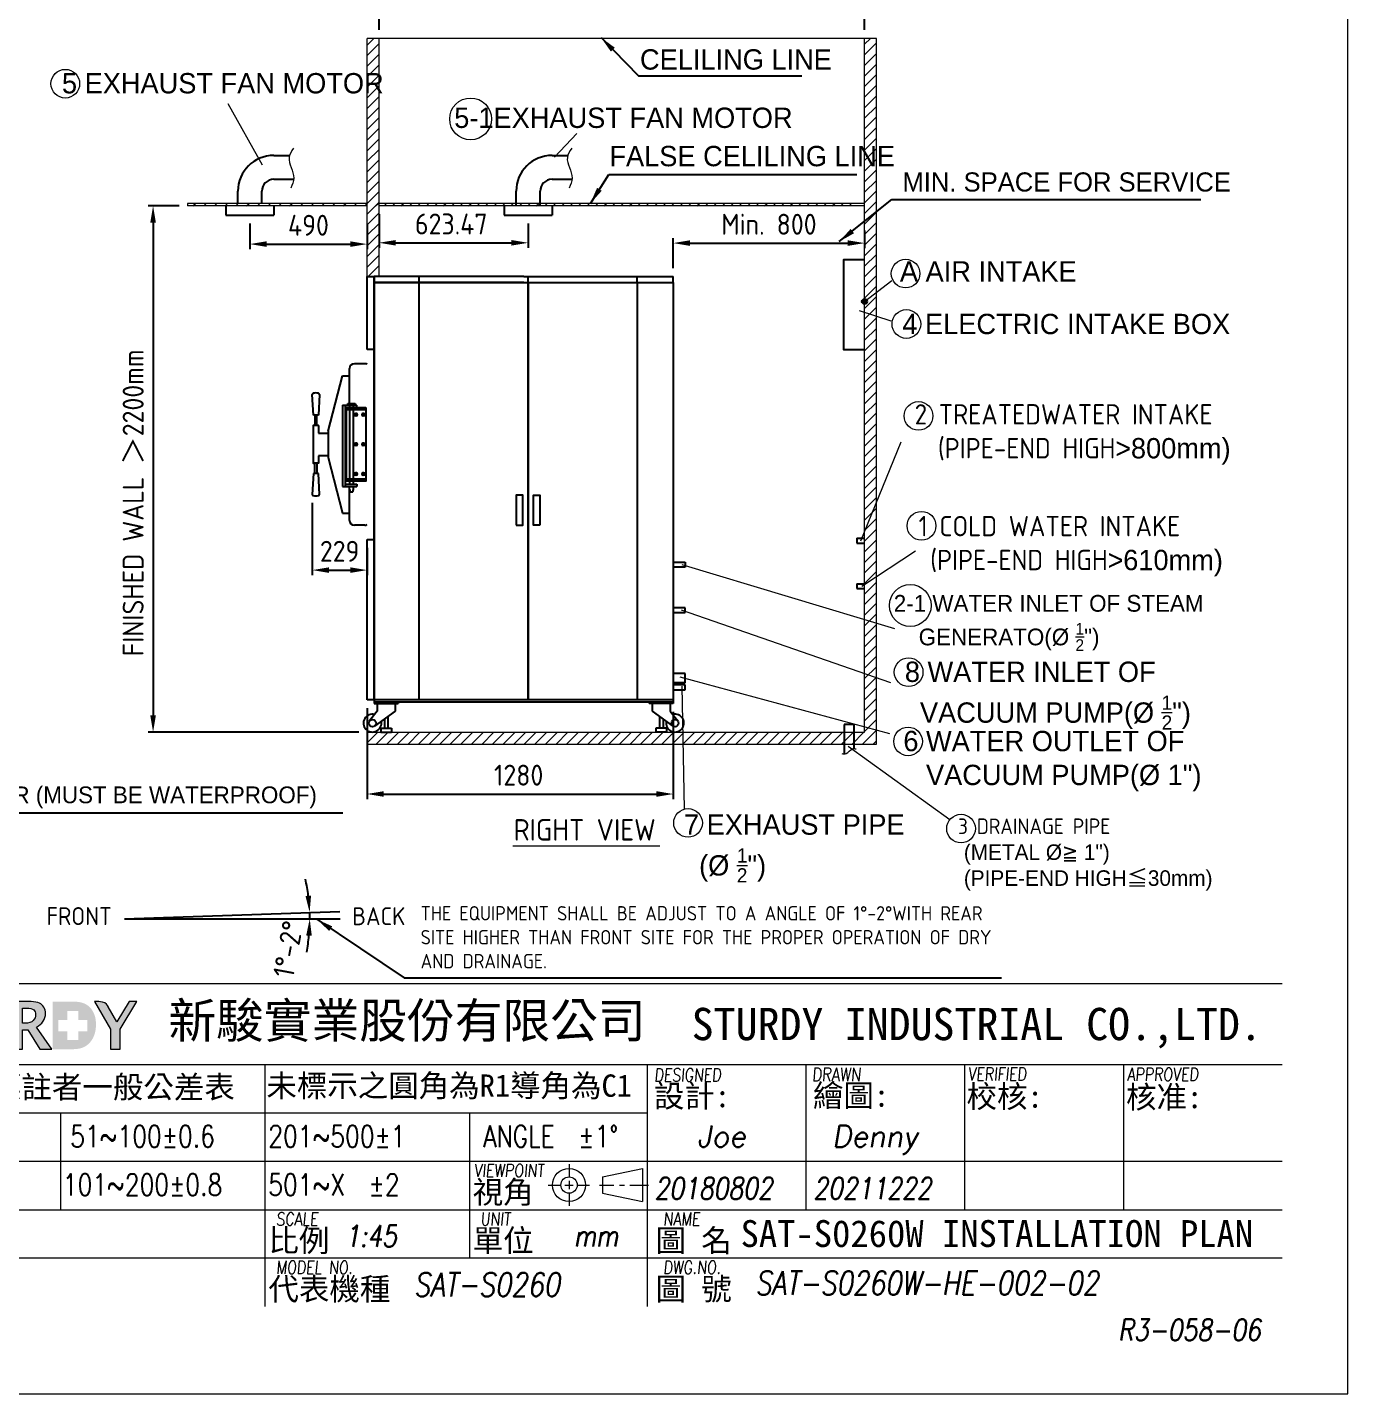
# Model space of a CAD drawing. Header units: millimetres. Extents: x -215875 to 27803, y -2277 to 9251.
# Drawn here: x 22283 to 27803, y -19 to 5693 of the extents above; entities that cross this region are included whole.
import ezdxf

# ---------------------------------------------------------------- set-up
doc = ezdxf.new("R2010")
doc.units = ezdxf.units.MM
doc.header["$MEASUREMENT"] = 0
doc.linetypes.add('HIDDEN', pattern=[9.525, 6.35, -3.175])
doc.layers.get('0').update_dxf_attribs({"lineweight": 25})
for name, color, linetype, lineweight in [('D', 3, 'Continuous', 13), ('F', 7, 'Continuous', 15), ('H', 2, 'HIDDEN', 15), ('S', 4, 'Continuous', 15), ('T', 4, 'Continuous', 15)]:
    doc.layers.add(name, color=color, linetype=linetype, lineweight=lineweight)
doc.styles.get("Standard").update_dxf_attribs({"font": 'KAIU.TTF'})
doc.styles.add('STU25', font='isocp2.shx')
doc.styles.add('Text', font='romans.shx', dxfattribs={"width": 0.8, "oblique": 10})
doc.dimstyles.new('STU25', dxfattribs={"dimscale": 35, "dimtxt": 2.5, "dimasz": 2, "dimexe": 0.6, "dimexo": 1, "dimgap": 1, "dimtad": 1, "dimdsep": 46, "dimtxsty": 'STU25', "dimcen": 2, "dimazin": 2, "dimtfac": 1, "dimtmove": 0, "dimatfit": 3, "dimfxl": 0, "dimtolj": 1, "dimtzin": 0, "dimarcsym": 0})
doc.dimstyles.new('STU25$7', dxfattribs={"dimscale": 35, "dimtxt": 2.5, "dimasz": 2, "dimexe": 1.25, "dimexo": 0.625, "dimgap": 1, "dimtad": 0, "dimdec": 4, "dimdsep": 46, "dimtxsty": 'STU25', "dimcen": 2.5, "dimazin": 2, "dimtfac": 1, "dimtdec": 4, "dimtmove": 0, "dimatfit": 3, "dimfxl": 0, "dimtolj": 1, "dimtzin": 0, "dimarcsym": 0})
pattern_1 = [(45, (216401.17, 3111.028), (-22.097087, 22.097087), [])]

# ---------------------------------------------------------------- blocks, each defined once
blk = doc.blocks.new('*D1')
at = {"layer": 'D', "color": 0, "lineweight": -2}
for p, q in [((23753.4, 4911.7), (23753.4, 4771.1)), ((24376.9, 4872.6), (24376.9, 4771.1)), ((23823.4, 4792.1), (24306.9, 4792.1))]:
    blk.add_line(p, q, dxfattribs=at)
at = {"layer": 'D', "color": 0}
for points in [[(23823.4, 4803.7), (23823.4, 4780.4), (23753.4, 4792.1)], [(24306.9, 4780.4), (24306.9, 4803.7), (24376.9, 4792.1)]]:
    blk.add_solid(points, dxfattribs=at)
at = {"layer": 'Defpoints', "color": 0}
for p in [(23753.4, 4946.7), (24376.9, 4907.6), (24376.9, 4792.1)]:
    blk.add_point(p, dxfattribs=at)
at = {"layer": 'D', "color": 0, "insert": (24055.4, 4870.8), "char_height": 87.5, "attachment_point": 5, "style": 'STU25'}
blk.add_mtext('\\A1;623.47', dxfattribs=at)
blk = doc.blocks.new('*D4')
at = {"layer": 'D', "color": 0, "lineweight": -2}
for p, q in [((24983.4, 4686.7), (24983.4, 4811.8)), ((25783.4, 4843.1), (25783.4, 4769.8)), ((25053.4, 4790.8), (25713.4, 4790.8))]:
    blk.add_line(p, q, dxfattribs=at)
at = {"layer": 'D', "color": 0}
for points in [[(25053.4, 4802.5), (25053.4, 4779.2), (24983.4, 4790.8)], [(25713.4, 4779.2), (25713.4, 4802.5), (25783.4, 4790.8)]]:
    blk.add_solid(points, dxfattribs=at)
at = {"layer": 'Defpoints', "color": 0}
for p in [(25783.4, 4878.1), (25783.4, 4790.8), (24983.4, 4651.7)]:
    blk.add_point(p, dxfattribs=at)
at = {"layer": 'D', "color": 0, "insert": (25383.4, 4869.6), "char_height": 87.5, "attachment_point": 5, "style": 'STU25'}
blk.add_mtext('\\A1;{\\Fisocp2.shx;Min. 800}', dxfattribs=at)
blk = doc.blocks.new('*D7')
at = {"layer": 'D', "color": 0, "lineweight": -2}
for p, q in [((23703.4, 2846.7), (23703.4, 2466.8)), ((24983.4, 2831.2), (24983.4, 2466.8)), ((23773.4, 2487.8), (24913.4, 2487.8))]:
    blk.add_line(p, q, dxfattribs=at)
at = {"layer": 'D', "color": 0}
for points in [[(23773.4, 2499.5), (23773.4, 2476.2), (23703.4, 2487.8)], [(24913.4, 2476.2), (24913.4, 2499.5), (24983.4, 2487.8)]]:
    blk.add_solid(points, dxfattribs=at)
at = {"layer": 'Defpoints', "color": 0}
for p in [(23703.4, 2881.7), (24983.4, 2866.2), (24983.4, 2487.8)]:
    blk.add_point(p, dxfattribs=at)
at = {"layer": 'D', "color": 0, "insert": (24337.2, 2566.6), "char_height": 87.5, "attachment_point": 5, "style": 'STU25'}
blk.add_mtext('\\A1;1280', dxfattribs=at)
blk = doc.blocks.new('*D10')
at = {"layer": 'D', "color": 0, "lineweight": -2}
for p, q in [((23213.4, 4872.6), (23213.4, 4765.6)), ((23703.4, 4872.6), (23703.4, 4765.6)), ((23283.4, 4786.6), (23633.4, 4786.6))]:
    blk.add_line(p, q, dxfattribs=at)
at = {"layer": 'D', "color": 0}
for points in [[(23283.4, 4798.3), (23283.4, 4775), (23213.4, 4786.6)], [(23633.4, 4775), (23633.4, 4798.3), (23703.4, 4786.6)]]:
    blk.add_solid(points, dxfattribs=at)
at = {"layer": 'Defpoints', "color": 0}
for p in [(23213.4, 4907.6), (23703.4, 4907.6), (23703.4, 4786.6)]:
    blk.add_point(p, dxfattribs=at)
at = {"layer": 'D', "color": 0, "insert": (23458.4, 4865.4), "char_height": 87.5, "attachment_point": 5, "style": 'STU25'}
blk.add_mtext('\\A1;490', dxfattribs=at)
blk = doc.blocks.new('*D23')
at = {"layer": 'D', "color": 0, "lineweight": -2}
for p, q in [((23474.4, 3705.2), (23474.4, 3402.8)), ((23703.4, 3516.7), (23703.4, 3402.8)), ((23544.4, 3423.8), (23633.4, 3423.8))]:
    blk.add_line(p, q, dxfattribs=at)
at = {"layer": 'D', "color": 0}
for points in [[(23544.4, 3435.5), (23544.4, 3412.1), (23474.4, 3423.8)], [(23633.4, 3412.1), (23633.4, 3435.5), (23703.4, 3423.8)]]:
    blk.add_solid(points, dxfattribs=at)
at = {"layer": 'Defpoints', "color": 0}
for p in [(23474.4, 3740.2), (23703.4, 3551.7), (23703.4, 3423.8)]:
    blk.add_point(p, dxfattribs=at)
at = {"layer": 'D', "color": 0, "insert": (23588.9, 3502.5), "char_height": 87.5, "attachment_point": 5, "style": 'STU25'}
blk.add_mtext('\\A1;229', dxfattribs=at)
blk = doc.blocks.new('*D25')
at = {"layer": 'D', "color": 0, "lineweight": -2}
for start, end in [(7.1806, 12.3613), (0, 2), (349.6387, 354.8194)]:
    blk.add_arc((22689.4, 1965.8), 774.4, start, end, dxfattribs=at)
at = {"layer": 'D', "color": 0}
for points in [[(23446.1, 2061.7), (23469.4, 2063.6), (23463.3, 1992.9)], [(23472.3, 1895.4), (23449, 1896.4), (23463.8, 1965.8)]]:
    blk.add_solid(points, dxfattribs=at)
at = {"layer": 'Defpoints', "color": 0}
for p in [(22689.4, 1965.8), (22689.4, 1965.8), (23463.6, 1983.9), (23589.8, 1997.3), (23590.4, 1965.8)]:
    blk.add_point(p, dxfattribs=at)
at = {"layer": 'D', "color": 0, "insert": (23373.5, 1839.4), "char_height": 87.5, "attachment_point": 5, "rotation": 79.526, "style": 'STU25'}
blk.add_mtext('1%%D-2%%D', dxfattribs=at)
blk = doc.blocks.new('*D26')
at = {"layer": 'D', "color": 0, "lineweight": -2}
for p, q in [((23753.4, 5681.7), (23753.4, 5924.4)), ((23823.4, 5903.4), (25713.4, 5903.4)), ((25783.4, 5681.7), (25783.4, 5924.4))]:
    blk.add_line(p, q, dxfattribs=at)
at = {"layer": 'D', "color": 0}
for points in [[(23823.4, 5915), (23823.4, 5891.7), (23753.4, 5903.4)], [(25713.4, 5891.7), (25713.4, 5915), (25783.4, 5903.4)]]:
    blk.add_solid(points, dxfattribs=at)
at = {"layer": 'Defpoints', "color": 0}
for p in [(25783.4, 5903.4), (23753.4, 5646.7), (25783.4, 5646.7)]:
    blk.add_point(p, dxfattribs=at)
at = {"layer": 'D', "color": 0, "insert": (24177.8, 6034.6), "char_height": 87.5, "attachment_point": 1, "style": 'STU25'}
blk.add_mtext('\\A1;{\\Fisocp2.shx;2030(STERILIZE SPACE)}', dxfattribs=at)
blk = doc.blocks.new('*D27')
at = {"layer": 'D', "color": 0, "lineweight": -2}
for p, q in [((22918.4, 4946.7), (22787.8, 4946.7)), ((22808.8, 4876.7), (22808.8, 2816.7)), ((23668.4, 2746.7), (22787.8, 2746.7))]:
    blk.add_line(p, q, dxfattribs=at)
at = {"layer": 'D', "color": 0}
for points in [[(22820.5, 4876.7), (22797.1, 4876.7), (22808.8, 4946.7)], [(22797.1, 2816.7), (22820.5, 2816.7), (22808.8, 2746.7)]]:
    blk.add_solid(points, dxfattribs=at)
at = {"layer": 'Defpoints', "color": 0}
for p in [(22953.4, 4946.7), (22808.8, 2746.7), (23703.4, 2746.7)]:
    blk.add_point(p, dxfattribs=at)
at = {"layer": 'D', "color": 0, "insert": (22681.8, 3063.5), "char_height": 87.5, "attachment_point": 1, "rotation": 90, "style": 'STU25'}
blk.add_mtext('\\A1;{\\Fisocp2.shx;FINISHED WALL \\f新細明體|b0|i0|c136|p16;＞\\Fisocp2.shx;2200mm}', dxfattribs=at)
blk = doc.blocks.new('新駿LOGO')
at = {"layer": 'F'}
h = blk.add_hatch(color=256, dxfattribs=at)
edge = h.paths.add_edge_path()
edge.add_spline(control_points=[(-518.54, -443.62), (-518.54, -443.62), (-518.54, -439.2), (-518.54, -439.2), (-518.54, -439.2), (-516.88, -439.2), (-516.88, -439.2), (-516.55, -439.2), (-516.29, -439.25), (-516.11, -439.33), (-515.93, -439.41), (-515.79, -439.54), (-515.69, -439.72), (-515.59, -439.89), (-515.54, -440.08), (-515.54, -440.3), (-515.54, -440.56), (-515.61, -440.8), (-515.76, -441.03), (-515.91, -441.26), (-516.12, -441.44), (-516.39, -441.56), (-516.39, -441.56), (-514.95, -443.62), (-514.95, -443.62), (-514.95, -443.62), (-516.07, -443.62), (-516.07, -443.62), (-516.07, -443.62), (-517.17, -441.81), (-517.17, -441.81), (-517.17, -441.81), (-517.67, -441.81), (-517.67, -441.81), (-517.67, -441.81), (-517.67, -443.62), (-517.67, -443.62), (-517.67, -443.62), (-518.54, -443.62), (-518.54, -443.62)], knot_values=[0, 0, 0, 0, 1, 1, 1, 2, 2, 2, 3, 3, 3, 4, 4, 4, 5, 5, 5, 6, 6, 6, 7, 7, 7, 8, 8, 8, 9, 9, 9, 10, 10, 10, 11, 11, 11, 12, 12, 12, 13, 13, 13, 13], degree=3, periodic=0)
edge = h.paths.add_edge_path(flags=16)
edge.add_spline(control_points=[(-517.67, -441.21), (-517.67, -441.21), (-517.46, -441.21), (-517.46, -441.21), (-517.08, -441.21), (-516.82, -441.13), (-516.68, -440.96), (-516.53, -440.8), (-516.46, -440.61), (-516.46, -440.4), (-516.46, -440.22), (-516.52, -440.08), (-516.63, -439.97), (-516.75, -439.86), (-516.99, -439.81), (-517.35, -439.81), (-517.35, -439.81), (-517.67, -439.81), (-517.67, -439.81), (-517.67, -439.81), (-517.67, -441.21), (-517.67, -441.21)], knot_values=[0, 0, 0, 0, 1, 1, 1, 2, 2, 2, 3, 3, 3, 4, 4, 4, 5, 5, 5, 6, 6, 6, 7, 7, 7, 7], degree=3, periodic=0)
h = blk.add_hatch(color=256, dxfattribs=at)
edge = h.paths.add_edge_path()
edge.add_spline(control_points=[(-514.87, -439.2), (-514.87, -439.2), (-514.87, -443.62), (-514.87, -443.62)], knot_values=[0, 0, 0, 0, 1, 1, 1, 1], degree=3, periodic=0)
edge.add_spline(control_points=[(-514.87, -443.62), (-514.87, -443.62), (-513.05, -443.62), (-513.05, -443.62)], knot_values=[8, 8, 8, 8, 9, 9, 9, 9], degree=3, periodic=0)
edge.add_spline(control_points=[(-513.05, -443.62), (-512.51, -443.62), (-512.09, -443.52), (-511.79, -443.32)], knot_values=[7, 7, 7, 7, 8, 8, 8, 8], degree=3, periodic=0)
edge.add_spline(control_points=[(-511.79, -443.32), (-511.48, -443.12), (-511.25, -442.85), (-511.09, -442.5)], knot_values=[6, 6, 6, 6, 7, 7, 7, 7], degree=3, periodic=0)
edge.add_spline(control_points=[(-511.09, -442.5), (-510.93, -442.15), (-510.85, -441.76), (-510.85, -441.32)], knot_values=[5, 5, 5, 5, 6, 6, 6, 6], degree=3, periodic=0)
edge.add_spline(control_points=[(-510.85, -441.32), (-510.85, -440.87), (-510.93, -440.49), (-511.1, -440.17)], knot_values=[4, 4, 4, 4, 5, 5, 5, 5], degree=3, periodic=0)
edge.add_spline(control_points=[(-511.1, -440.17), (-511.27, -439.85), (-511.49, -439.61), (-511.78, -439.45)], knot_values=[3, 3, 3, 3, 4, 4, 4, 4], degree=3, periodic=0)
edge.add_spline(control_points=[(-511.78, -439.45), (-512.06, -439.29), (-512.46, -439.2), (-512.97, -439.2)], knot_values=[2, 2, 2, 2, 3, 3, 3, 3], degree=3, periodic=0)
edge.add_spline(control_points=[(-512.97, -439.2), (-512.97, -439.2), (-514.87, -439.2), (-514.87, -439.2)], knot_values=[1, 1, 1, 1, 2, 2, 2, 2], degree=3, periodic=0)
h.paths.add_polyline_path([(-514.34, -441.95), (-513.51, -441.95), (-513.51, -442.77), (-512.48, -442.77), (-512.48, -441.95), (-511.64, -441.95), (-511.64, -440.92), (-512.48, -440.92), (-512.48, -440.07), (-513.51, -440.07), (-513.51, -440.92), (-514.34, -440.92)], flags=16)
h = blk.add_hatch(color=256, dxfattribs=at)
edge = h.paths.add_edge_path()
edge.add_spline(control_points=[(-509.51, -443.62), (-509.51, -443.62), (-509.51, -441.77), (-509.51, -441.77), (-509.51, -441.77), (-511, -439.2), (-511, -439.2), (-511, -439.2), (-510.64, -439.2), (-510.64, -439.2), (-510.64, -439.2), (-510.3, -439.19), (-510.04, -439.32), (-509.79, -439.45), (-509.71, -439.68), (-509.71, -439.68), (-509.71, -439.68), (-508.9, -441.07), (-508.9, -441.07), (-508.9, -441.07), (-507.78, -439.2), (-507.78, -439.2), (-507.78, -439.2), (-507.05, -439.2), (-507.05, -439.2), (-507.05, -439.2), (-508.59, -441.77), (-508.59, -441.77), (-508.59, -441.77), (-508.59, -443.62), (-508.59, -443.62), (-508.59, -443.62), (-509.51, -443.62), (-509.51, -443.62)], knot_values=[0, 0, 0, 0, 1, 1, 1, 2, 2, 2, 3, 3, 3, 4, 4, 4, 5, 5, 5, 6, 6, 6, 7, 7, 7, 8, 8, 8, 9, 9, 9, 10, 10, 10, 11, 11, 11, 11], degree=3, periodic=0)
at = {"layer": 'F', "lineweight": 0}
for points, knots in [([(-518.54, -443.62), (-518.54, -443.62), (-518.54, -439.2), (-518.54, -439.2), (-518.54, -439.2), (-516.88, -439.2), (-516.88, -439.2), (-516.55, -439.2), (-516.29, -439.25), (-516.11, -439.33), (-515.93, -439.41), (-515.79, -439.54), (-515.69, -439.72), (-515.59, -439.89), (-515.54, -440.08), (-515.54, -440.3), (-515.54, -440.56), (-515.61, -440.8), (-515.76, -441.03), (-515.91, -441.26), (-516.12, -441.44), (-516.39, -441.56), (-516.39, -441.56), (-514.95, -443.62), (-514.95, -443.62), (-514.95, -443.62), (-516.07, -443.62), (-516.07, -443.62), (-516.07, -443.62), (-517.17, -441.81), (-517.17, -441.81), (-517.17, -441.81), (-517.67, -441.81), (-517.67, -441.81), (-517.67, -441.81), (-517.67, -443.62), (-517.67, -443.62), (-517.67, -443.62), (-518.54, -443.62), (-518.54, -443.62)], [0, 0, 0, 0, 1, 1, 1, 2, 2, 2, 3, 3, 3, 4, 4, 4, 5, 5, 5, 6, 6, 6, 7, 7, 7, 8, 8, 8, 9, 9, 9, 10, 10, 10, 11, 11, 11, 12, 12, 12, 13, 13, 13, 13]), ([(-517.67, -441.21), (-517.67, -441.21), (-517.46, -441.21), (-517.46, -441.21), (-517.08, -441.21), (-516.82, -441.13), (-516.68, -440.96), (-516.53, -440.8), (-516.46, -440.61), (-516.46, -440.4), (-516.46, -440.22), (-516.52, -440.08), (-516.63, -439.97), (-516.75, -439.86), (-516.99, -439.81), (-517.35, -439.81), (-517.35, -439.81), (-517.67, -439.81), (-517.67, -439.81), (-517.67, -439.81), (-517.67, -441.21), (-517.67, -441.21)], [0, 0, 0, 0, 1, 1, 1, 2, 2, 2, 3, 3, 3, 4, 4, 4, 5, 5, 5, 6, 6, 6, 7, 7, 7, 7]), ([(-509.51, -443.62), (-509.51, -443.62), (-509.51, -441.77), (-509.51, -441.77), (-509.51, -441.77), (-511, -439.2), (-511, -439.2), (-511, -439.2), (-510.64, -439.2), (-510.64, -439.2), (-510.64, -439.2), (-510.3, -439.19), (-510.04, -439.32), (-509.79, -439.45), (-509.71, -439.68), (-509.71, -439.68), (-509.71, -439.68), (-508.9, -441.07), (-508.9, -441.07), (-508.9, -441.07), (-507.78, -439.2), (-507.78, -439.2), (-507.78, -439.2), (-507.05, -439.2), (-507.05, -439.2), (-507.05, -439.2), (-508.59, -441.77), (-508.59, -441.77), (-508.59, -441.77), (-508.59, -443.62), (-508.59, -443.62), (-508.59, -443.62), (-509.51, -443.62), (-509.51, -443.62)], [0, 0, 0, 0, 1, 1, 1, 2, 2, 2, 3, 3, 3, 4, 4, 4, 5, 5, 5, 6, 6, 6, 7, 7, 7, 8, 8, 8, 9, 9, 9, 10, 10, 10, 11, 11, 11, 11])]:
    blk.add_open_spline(points, degree=3, knots=knots, dxfattribs=at)
at = {"attachment_point": 1, "style": 'STU25'}
for s, insert, char_height in [('{\\f標楷體|b0|i0|c136|p65;新駿實業股份有限公司}', (-504.12, -439.33), 3.25), ('{\\f標楷體|b0|i0|c136|p65;STURDY\\H0.9667x; \\H1.034x;INDUSTRIAL CO.,LTD.}', (-455.51, -439.78), 3)]:
    blk.add_mtext(s, dxfattribs=dict(at, insert=insert, char_height=char_height))
blk = doc.blocks.new('H421')
at = {"layer": 'F', "color": 7}
for p, q in [((155.91, 38.09), (286.91, 38.09)), ((211.36, 38.09), (286.91, 38.09)), ((155.91, 30.59), (286.91, 30.59)), ((192.41, 30.59), (192.41, 17.09)), ((242.66, 30.59), (242.66, 17.09)), ((257.41, 30.59), (257.41, 17.09)), ((272.16, 30.59), (272.16, 17.09)), ((155.91, 26.09), (227.91, 26.09)), ((173.41, 26.09), (173.41, 17.09)), ((211.41, 26.09), (211.41, 17.09)), ((155.91, 21.59), (286.91, 21.59)), ((214.91, 21.59), (286.91, 21.59)), ((227.91, 21.59), (286.91, 21.59)), ((155.91, 17.09), (286.91, 17.09)), ((211.41, 17.09), (211.41, 12.59)), ((227.91, 17.09), (227.91, 8.09)), ((286.91, 12.59), (155.91, 12.59))]:
    blk.add_line(p, q, dxfattribs=at)
at = {"layer": 'F'}
for p, q in [((227.91, 30.59), (227.91, 17.09)), ((192.41, 17.09), (192.41, 8.09))]:
    blk.add_line(p, q, dxfattribs=at)
at = {"layer": 'F', "color": 0}
for p, q in [((220.66, 21.32), (220.66, 20.14)), ((223.77, 20.14), (227.5, 20.92)), ((227.5, 20.92), (227.5, 17.84)), ((218.72, 19.38), (219.89, 19.38)), ((220.27, 19.38), (221.04, 19.38)), ((220.66, 19.77), (220.66, 19)), ((221.42, 19.38), (222.57, 19.38)), ((223.49, 19.38), (224.81, 19.38)), ((223.77, 20.14), (223.77, 18.62)), ((225.34, 19.38), (225.81, 19.38)), ((226.31, 19.38), (228.03, 19.38)), ((220.66, 18.62), (220.66, 17.45)), ((223.77, 18.62), (227.5, 17.84))]:
    blk.add_line(p, q, dxfattribs=at)
for radius in [1.54, 0.762]:
    blk.add_circle((220.66, 19.38), radius, dxfattribs=at)
blk.add_blockref('新駿LOGO', (687.56, 475.62))
at = {"layer": 'F', "lineweight": -3}
for s, height, p in [('未標註者一般公差表', 2.076, (164.12, 27.45)), ('未標示之圓角為R1導角為C1', 2.0757, (192.54, 27.58)), ('設計:', 2.076, (228.54, 26.61)), ('繪圖:', 2.076, (243.32, 26.66)), ('校核:', 2.076, (257.59, 26.57)), ('核准:', 2.076, (272.41, 26.52)), ('視角', 2.076, (211.71, 17.69)), ('比例', 2.076, (192.73, 13.19)), ('單位', 2.076, (211.71, 13.19)), ('圖 名', 2.076, (228.7, 13.19)), ('代表機種', 2.076, (192.73, 8.69)), ('圖 號', 2.076, (228.7, 8.69))]:
    blk.add_text(s, height=height, dxfattribs=at).set_placement(p)
at = {"layer": 'F', "color": 1, "lineweight": 15, "style": 'Text', "oblique": 5, "width": 0.8}
for s, height, p in [('DESIGNED', 1.2, (228.57, 29.01)), ('DRAWN', 1.245, (243.23, 29.03)), ('VERIFIED', 1.2, (257.72, 29.09)), ('APPROVED', 1.2, (272.5, 29.06)), ('VIEWPOINT', 1.2, (211.83, 20.13)), ('SCALE', 1.2, (193.44, 15.63)), ('UNIT', 1.2, (212.42, 15.63)), ('NAME', 1.2, (229.41, 15.63)), ('MODEL NO.', 1.2, (193.44, 11.13)), ('DWG.NO.', 1.2, (229.41, 11.13))]:
    blk.add_text(s, height=height, dxfattribs=at).set_placement(p)
at = {"layer": 'F', "lineweight": 20, "style": 'Text', "width": 0.8}
for s, p in [('51~100±0.6', (174.32, 22.91)), ('201~500±1', (192.72, 22.91)), ('ANGLE  ±1%%D', (212.68, 22.91)), ('101~200±0.8', (173.63, 18.41)), ('501~X  ±2', (192.72, 18.41))]:
    blk.add_text(s, height=2, dxfattribs=at).set_placement(p)

msp = doc.modelspace()

# ---------------------------------------------------------------- hatches: boundary and pattern name
msp.add_hatch(color=256).paths.add_polyline_path([(25794.159, 4546.7, 1), (25772.638, 4546.7, 1)])
at = {"layer": 'H'}
h = msp.add_hatch(dxfattribs=at)
h.set_pattern_fill('ANSI31', color=256, scale=250, style=0)
h.set_pattern_definition(pattern_1)
h.paths.add_polyline_path([(23753.399, 4651.7), (23753.399, 5646.7), (23703.399, 5646.7), (23703.399, 4651.7), (23733.399, 4651.7)])
h = msp.add_hatch(dxfattribs=at)
h.set_pattern_fill('ANSI31', color=256, scale=250, style=0)
h.set_pattern_definition(pattern_1)
h.paths.add_polyline_path([(23703.399, 2746.7), (23703.399, 2696.7), (25833.399, 2696.7), (25833.399, 5646.7), (25783.399, 5646.7), (25783.399, 2746.7)])
h = msp.add_hatch(dxfattribs=at)
h.set_pattern_fill('ANSI31', color=256, scale=10, style=0)
h.set_pattern_definition([(45, (238079.528, 23562.63), (-22.4506403, 22.4506403), [])])
h.paths.add_polyline_path([(23702.668, 4956.7), (22952.668, 4956.7), (22952.668, 4946.7), (23702.668, 4946.7)])
h = msp.add_hatch(dxfattribs=at)
h.set_pattern_fill('ANSI31', color=256, scale=200, style=0)
h.set_pattern_definition([(45, (238210.51, 23266.552), (-17.6776695, 17.6776695), [])])
h.paths.add_polyline_path([(25750.867, 4956.7), (23720.867, 4956.7), (23720.867, 4946.7), (25750.867, 4946.7)])

# ---------------------------------------------------------------- linework, layer by layer
for p, q in [((23313.399, 5157.449), (23379.319, 5157.449)), ((24476.867, 5157.449), (24542.787, 5157.449)), ((23313.399, 5057.449), (23396.693, 5057.449)), ((24476.867, 5057.449), (24560.161, 5057.449)), ((23163.399, 4956.7), (23163.399, 5007.449)), ((23263.399, 4956.7), (23263.399, 5007.449)), ((24326.867, 4946.7), (24326.867, 5007.449)), ((24426.867, 4946.7), (24426.867, 5007.449)), ((23113.399, 4946.7), (23113.399, 4907.557)), ((23313.399, 4946.7), (23313.399, 4907.557)), ((24276.867, 4946.7), (24276.867, 4907.557)), ((24476.867, 4946.7), (24476.867, 4907.557)), ((23113.399, 4907.557), (23313.399, 4907.557)), ((24276.867, 4907.557), (24476.867, 4907.557)), ((23703.399, 4346.7), (23703.399, 4651.7)), ((23703.399, 4651.7), (23733.399, 4651.7)), ((23733.399, 4651.7), (23733.399, 4346.7)), ((23901.899, 4651.7), (23733.399, 4651.7)), ((23733.399, 4626.7), (23733.399, 4651.7)), ((23733.399, 4626.7), (23733.399, 2871.7)), ((23733.399, 2881.7), (23733.399, 4626.7)), ((23733.399, 2881.7), (23733.399, 4626.7)), ((23733.399, 4626.7), (23920.399, 4626.7)), ((23901.899, 4626.7), (23733.399, 4626.7)), ((23920.399, 4626.7), (23920.399, 2881.7)), ((23920.976, 4626.7), (23920.976, 4651.7)), ((23921.399, 2881.7), (23921.399, 4626.7)), ((23921.399, 4626.7), (24376.399, 4626.7)), ((23921.947, 4626.7), (24357.899, 4626.7)), ((24358.899, 4626.7), (24813.899, 4626.7)), ((24376.399, 4626.7), (24376.399, 2881.7)), ((24377.399, 2881.7), (24377.399, 4626.7)), ((24377.399, 4626.7), (24832.399, 4626.7)), ((24814.899, 4651.7), (24983.399, 4651.7)), ((24814.899, 4626.7), (24983.399, 4626.7)), ((24832.399, 4626.7), (24832.399, 2881.7)), ((24832.874, 4626.7), (24832.874, 4651.7)), ((24832.874, 4626.7), (24832.874, 4651.7)), ((24833.399, 2881.7), (24833.399, 4626.7)), ((24833.399, 4626.7), (24983.399, 4626.7)), ((24983.399, 4626.7), (24983.399, 4651.7)), ((24983.399, 4626.7), (24983.399, 2871.7)), ((24983.399, 4626.7), (24983.399, 2881.7)), ((23733.399, 4346.7), (23703.399, 4346.7)), ((23694.399, 4286.7), (23650.399, 4286.7)), ((23541.199, 4004.2), (23600.236, 4235.9)), ((23600.236, 4235.9), (23630.399, 4235.9)), ((23630.399, 4120.2), (23630.399, 4266.7)), ((23478.899, 4071.188), (23474.399, 4158.188)), ((23504.399, 4158.188), (23499.899, 4071.188)), ((23601.399, 4113.2), (23601.399, 3773.2)), ((23601.399, 4113.2), (23660.899, 4113.2)), ((23611.399, 4113.2), (23611.399, 3773.2)), ((23623.399, 4119.7), (23623.899, 4120.2)), ((23623.399, 4113.7), (23623.399, 4119.7)), ((23623.899, 4113.2), (23623.399, 4113.7)), ((23623.899, 4120.2), (23652.899, 4120.2)), ((23652.899, 4113.2), (23623.899, 4113.2)), ((23630.399, 4113.2), (23630.399, 3805.2)), ((23646.399, 3805.2), (23646.399, 4113.2)), ((23652.899, 4120.2), (23653.399, 4119.7)), ((23653.399, 4113.7), (23652.899, 4113.2)), ((23653.399, 4119.7), (23653.399, 4113.7)), ((23660.899, 4103.2), (23660.899, 4113.2)), ((23499.899, 4071.188), (23478.899, 4071.188)), ((23484.649, 4071.188), (23484.649, 4027.95)), ((23494.149, 4027.95), (23494.149, 4071.188)), ((23611.399, 4103.2), (23660.899, 4103.2)), ((23611.399, 4103.2), (23611.399, 4103.2)), ((23615.899, 4093.2), (23615.899, 3805.2)), ((23646.399, 3805.2), (23646.399, 4103.2)), ((23658.899, 4078.2), (23655.899, 4078.2)), ((23658.899, 4068.2), (23655.899, 4068.2)), ((23688.899, 4078.2), (23685.899, 4078.2)), ((23688.899, 4068.2), (23685.899, 4068.2)), ((23698.399, 4103.2), (23698.399, 3795.2)), ((23477.899, 4026.95), (23477.899, 3871.45)), ((23499.899, 4027.95), (23478.899, 4027.95)), ((23500.899, 4026.95), (23500.899, 3996.7)), ((23541.199, 4004.2), (23541.199, 3894.2)), ((23500.899, 3996.7), (23541.199, 3996.7)), ((23658.899, 3954.2), (23655.899, 3954.2)), ((23658.899, 3944.2), (23655.899, 3944.2)), ((23688.899, 3954.2), (23685.899, 3954.2)), ((23688.899, 3944.2), (23685.899, 3944.2)), ((23541.199, 3901.7), (23500.899, 3901.7)), ((23500.899, 3901.7), (23500.899, 3871.45)), ((23541.199, 3894.2), (23600.236, 3662.5)), ((23478.899, 3827.213), (23474.399, 3740.213)), ((23499.899, 3870.45), (23478.899, 3870.45)), ((23499.899, 3827.213), (23478.899, 3827.213)), ((23484.649, 3827.213), (23484.649, 3870.45)), ((23494.149, 3870.45), (23494.149, 3827.213)), ((23504.399, 3740.213), (23499.899, 3827.213)), ((23658.899, 3830.2), (23655.899, 3830.2)), ((23688.899, 3830.2), (23685.899, 3830.2)), ((23601.399, 3773.2), (23660.899, 3773.2)), ((23611.399, 3783.2), (23660.899, 3783.2)), ((23611.399, 3783.2), (23611.399, 3783.2)), ((23611.399, 3783.2), (23611.399, 3783.2)), ((23630.399, 3795.2), (23630.399, 3783.2)), ((23630.399, 3631.7), (23630.399, 3773.2)), ((23646.399, 3783.2), (23646.399, 3795.2)), ((23698.399, 3795.2), (23646.399, 3795.2)), ((23646.399, 3761.2), (23646.399, 3773.2)), ((23658.899, 3820.2), (23655.899, 3820.2)), ((23660.899, 3783.2), (23660.899, 3773.2)), ((23688.899, 3820.2), (23685.899, 3820.2)), ((23630.399, 3761.2), (23632.399, 3751.2)), ((23632.399, 3751.2), (23644.399, 3751.2)), ((23644.399, 3751.2), (23646.399, 3761.2)), ((23600.236, 3662.5), (23630.399, 3662.5)), ((23694.399, 3611.7), (23650.399, 3611.7)), ((23703.399, 3551.7), (23733.399, 3551.7)), ((23703.399, 2881.7), (23703.399, 3551.7)), ((23733.399, 3551.7), (23733.399, 2881.7)), ((25751.024, 3556.7), (25783.399, 3556.7)), ((25751.024, 3556.7), (25751.024, 3536.7)), ((25751.024, 3536.7), (25783.399, 3536.7)), ((24983.399, 3456.7), (25033.399, 3456.7)), ((25033.399, 3436.7), (24983.399, 3436.7)), ((25033.399, 3456.7), (25033.399, 3436.7)), ((25751.024, 3366.7), (25783.399, 3366.7)), ((25751.024, 3366.7), (25751.024, 3346.7)), ((25751.024, 3346.7), (25783.399, 3346.7)), ((25033.399, 3266.7), (24983.399, 3266.7)), ((25033.399, 3246.7), (25033.399, 3266.7)), ((24983.399, 3246.7), (25033.399, 3246.7)), ((25033.399, 2991.925), (24983.399, 2991.925)), ((25033.399, 2951.925), (25033.399, 2991.925)), ((25033.399, 2951.925), (24983.399, 2951.925)), ((25033.399, 2943.7), (24983.399, 2943.7)), ((24983.399, 2923.7), (25033.399, 2923.7)), ((25033.399, 2923.7), (25033.399, 2943.7)), ((23733.399, 2881.7), (23703.399, 2881.7)), ((23920.399, 2881.7), (23733.399, 2881.7)), ((23920.399, 2881.7), (23733.399, 2881.7)), ((24983.399, 2871.7), (23733.399, 2871.7)), ((23733.399, 2871.7), (23833.399, 2871.7)), ((23733.399, 2871.7), (23733.399, 2866.2)), ((23733.399, 2866.2), (23833.399, 2866.2)), ((23745.899, 2866.2), (23745.899, 2834.2)), ((23820.899, 2866.2), (23820.899, 2834.2)), ((23833.399, 2871.7), (23833.399, 2866.2)), ((24376.399, 2881.7), (23921.399, 2881.7)), ((24832.399, 2881.7), (24377.399, 2881.7)), ((24983.399, 2881.7), (24833.399, 2881.7)), ((24983.399, 2871.7), (24883.399, 2871.7)), ((24883.399, 2871.7), (24883.399, 2866.2)), ((24983.399, 2866.2), (24883.399, 2866.2)), ((24895.899, 2866.2), (24895.899, 2834.2)), ((24970.899, 2866.2), (24970.899, 2834.2)), ((24983.399, 2871.7), (24983.399, 2866.2)), ((23745.899, 2834.2), (23714.074, 2793.43)), ((23820.899, 2834.2), (23734.671, 2772.033)), ((23775.899, 2801.757), (23775.899, 2763.7)), ((23790.899, 2812.571), (23790.899, 2763.7)), ((24895.899, 2834.2), (24982.126, 2772.033)), ((24925.899, 2812.571), (24925.899, 2763.7)), ((24940.899, 2801.757), (24940.899, 2763.7)), ((24970.899, 2834.2), (25002.723, 2793.43)), ((23760.899, 2763.7), (23760.899, 2746.7)), ((23760.899, 2763.7), (23805.899, 2763.7)), ((23760.899, 2746.7), (23805.899, 2746.7)), ((23805.899, 2763.7), (23805.899, 2746.7)), ((24955.899, 2763.7), (24910.899, 2763.7)), ((24910.899, 2763.7), (24910.899, 2746.7)), ((24955.899, 2746.7), (24910.899, 2746.7)), ((24955.899, 2763.7), (24955.899, 2746.7)), ((25738.399, 2779.075), (25698.399, 2779.075)), ((25698.399, 2779.075), (25698.399, 2655.818)), ((25738.399, 2779.075), (25738.399, 2677.652)), ((22689.384, 1965.844), (23589.835, 1997.288)), ((22689.384, 1965.844), (23590.384, 1965.844))]:
    msp.add_line(p, q)
at = {"color": 0}
for p, q in [((24358.399, 4651.7), (23901.899, 4651.7)), ((24358.399, 4626.7), (23901.899, 4626.7)), ((23920.976, 4626.7), (23920.976, 4651.7)), ((24358.399, 4651.7), (24814.899, 4651.7)), ((24358.399, 4626.7), (24814.899, 4626.7)), ((24376.867, 4626.7), (24376.867, 4651.7)), ((24376.867, 4626.7), (24376.867, 4651.7))]:
    msp.add_line(p, q, dxfattribs=at)
msp.add_lwpolyline([(25783.399, 4720.57), (25695.813, 4720.57), (25695.813, 4346.7), (25783.399, 4346.7)])
for points in [[(23698.399, 4103.2), (23698.399, 4093.2), (23615.899, 4093.2), (23615.899, 4103.2)], [(23698.399, 3805.2), (23698.399, 3795.2), (23615.899, 3795.2), (23615.899, 3805.2)], [(24327.399, 3611.7), (24354.399, 3611.7), (24354.399, 3736.7), (24327.399, 3736.7)], [(24426.399, 3611.7), (24399.399, 3611.7), (24399.399, 3736.7), (24426.399, 3736.7)]]:
    msp.add_lwpolyline(points, close=True)
for centre, radius in [((25783.399, 4546.7), 10.761), ((23725.899, 2784.2), 15), ((24990.899, 2784.2), 15)]:
    msp.add_circle(centre, radius)
for centre, radius, start, end in [((23313.399, 5007.449), 150, 90, 180), ((24476.867, 5007.449), 150, 90, 180), ((23313.399, 5007.449), 50, 90, 180), ((24476.867, 5007.449), 50, 90, 180), ((23650.399, 4266.7), 20, 90, 180), ((23694.399, 4266.7), 20, 63.256316, 90), ((23479.405, 4158.188), 5.007, 101.352885, 180), ((23489.399, 4108.415), 55.773, 78.647115, 101.352885), ((23499.392, 4158.188), 5.007, 354.078128, 78.647115), ((23655.899, 4073.2), 5, 90, 270), ((23658.899, 4073.2), 5, 270, 90), ((23685.899, 4073.2), 5, 90, 270), ((23688.899, 4073.2), 5, 270, 90), ((23478.899, 4026.95), 1, 90, 180), ((23499.899, 4026.95), 1, 0, 90), ((23655.899, 3949.2), 5, 90, 270), ((23658.899, 3949.2), 5, 270, 90), ((23685.899, 3949.2), 5, 90, 270), ((23688.899, 3949.2), 5, 270, 90), ((23478.899, 3871.45), 1, 180, 270), ((23499.899, 3871.45), 1, 270, 0), ((23655.899, 3825.2), 5, 90, 270), ((23658.899, 3825.2), 5, 270, 90), ((23685.899, 3825.2), 5, 90, 270), ((23688.899, 3825.2), 5, 270, 90), ((23479.405, 3740.213), 5.007, 180, 258.647115), ((23489.399, 3789.985), 55.773, 258.647115, 281.352885), ((23499.392, 3740.213), 5.007, 281.352885, 5.921872), ((23650.399, 3631.7), 20, 180, 270), ((23694.399, 3631.7), 20, 270, 296.743684), ((23725.899, 2784.2), 37.5, 75.603503, 12.212234), ((24990.899, 2784.2), 37.5, 167.787766, 104.396497)]:
    msp.add_arc(centre, radius, start, end)
at = {"layer": 'D'}
for p, q in [((23266.11, 5116.865), (23123.274, 5372.709)), ((24487.217, 5149.497), (24580.287, 5249.06)), ((25783.399, 4546.7), (25897.478, 4635.034)), ((25760.966, 4508.678), (25892.679, 4465.357)), ((25767.82, 3546.7), (25936.273, 3960.58)), ((25772.545, 3356.7), (25995.714, 3503.986)), ((25019.418, 3446.7), (25909.092, 3179.516)), ((25017.006, 3257.902), (25891.715, 2953.994)), ((25010.826, 2977.356), (25888.069, 2740.448)), ((25018.882, 2938.312), (25029.213, 2424.713)), ((25714.868, 2687.871), (26139.416, 2381.5)), ((24312.958, 2271.829), (24927.827, 2271.829))]:
    msp.add_line(p, q, dxfattribs=at)
for centre, radius in [((22441.855, 5457.063), 60), ((24136.363, 5309.8), 87.5), ((25954.836, 4663.355), 60), ((25958.261, 4452.617), 60), ((26009.116, 4068.332), 60), ((26021.553, 3609.107), 60), ((25974.58, 3275.849), 87.5), ((25967.567, 2997.164), 60), ((25965.393, 2707.673), 60), ((25045.328, 2366.885), 60), ((26186.726, 2343.238), 60)]:
    msp.add_circle(centre, radius, dxfattribs=at)
for points in [[(23395.633, 5187.026), (23377.371, 5149.121), (23397.038, 5062.783), (23384.395, 5020.667)], [(24559.102, 5187.026), (24540.84, 5149.121), (24560.506, 5062.783), (24547.863, 5020.667)], [(25687.735, 2656.958), (25706.064, 2656.958), (25732.47, 2676.828), (25747.692, 2676.828)]]:
    msp.add_spline(points, degree=3, dxfattribs=at)
at = {"layer": 'F', "color": 6}
msp.add_lwpolyline([(14618.16, 9251.001), (14618.16, -18.999), (27803.16, -18.999), (27803.16, 9251.001)], close=True, dxfattribs=at)
msp.add_lwpolyline([(14618.16, 9251.001), (14618.16, -18.999), (27803.16, -18.999), (27803.16, 9251.001)], close=True, dxfattribs=at)
at = {"layer": 'H'}
msp.add_line((23703.399, 4651.7), (23753.399, 4651.7), dxfattribs=at)
at = {"layer": 'S'}
for p, q in [((25833.399, 5646.7), (23703.399, 5646.7)), ((23703.399, 4651.7), (23703.399, 5646.7)), ((23753.399, 4651.7), (23753.399, 5646.7)), ((25783.399, 2746.7), (25783.399, 5646.7)), ((25833.399, 2696.7), (25833.399, 5646.7)), ((22953.399, 4956.7), (22953.399, 4946.7)), ((23703.399, 4956.7), (22953.399, 4956.7)), ((23703.399, 4946.7), (22953.399, 4946.7)), ((23703.399, 4946.7), (23703.399, 4956.7)), ((25783.399, 4956.7), (23753.399, 4956.7)), ((25783.399, 4946.7), (23753.399, 4946.7)), ((25783.399, 4946.085), (25783.399, 4956.7)), ((23703.399, 2746.7), (25783.399, 2746.7)), ((23703.399, 2746.7), (23703.399, 2696.7)), ((23703.399, 2696.7), (25833.399, 2696.7))]:
    msp.add_line(p, q, dxfattribs=at)

# ---------------------------------------------------------------- block references
at = {"xscale": 45, "yscale": 45, "zscale": 45}
msp.add_blockref('H421', (14618.16, -18.999), dxfattribs=at)

# ---------------------------------------------------------------- texts
at = {"layer": 'D', "color": 4}
msp.add_text('SAT-S0260W INSTALLATION PLAN', height=112.5, dxfattribs=at).set_placement((25265.075, 594.036))
at = {"layer": 'D', "attachment_point": 1}
for s, insert, char_height in [('{\\FARISOP1.SHX|c0;{\\C3;CELILING LINE}}', (24844.418, 5601.099), 85), ('{\\FARISOP2.SHX|c0;{\\C3;5 EXHAUST FAN MOTOR}}', (22427.842, 5501.623), 85), ('{\\FARISOP2.SHX|c0;{\\C3;5-1EXHAUST FAN MOTOR}}', (24067.844, 5357.255), 85), ('{\\FARISOP2.SHX|c0;{\\C3;FALSE CELILING LINE}}', (24716.686, 5197.117), 85), ('{\\FARISOP2.SHX|c0;{\\C3;MIN. SPACE FOR SERVICE}}', (25941.854, 5086.353), 80), ('{\\FARISOP2.SHX|c0;{\\C3;A AIR INTAKE}}', (25931.115, 4715.018), 85), ('{\\FARISOP2.SHX|c0;{\\C3;4 ELECTRIC INTAKE BOX}}', (25941.364, 4495.26), 85), ('{\\A1;\\FARISOP3.SHX|c0;{\\C3;2\\FARISOP2.SHX|c0;-1\\FARISOP3.SHX|c0; \\FARISOP2.SHX|c0;WATER INLET OF STEAM \\P  \\Farsimp.shx|c0; \\FARISOP2.SHX|c0; GENERATO(%%C {\\H0.7x;\\S1/2;}\\H1.0003x;")}}', (25905.542, 3319.919), 70), ('{\\A1;\\FARISOP2.SHX|c0;{\\C3;8 WATER INLET OF \\P  VACUUM PUMP(%%C {\\H0.7x;\\S1/2;}\\H1.0003x;")}}', (25951.872, 3041.285), 85), ('{\\FARISOP2.SHX|c0;{\\C3;6 WATER OUTLET OF \\P   VACUUM PUMP(%%C 1")}}', (25945.586, 2751.742), 85), ('{\\FARISOP2.SHX|c0;{\\C3;FLOOR (MUST BE WATERPROOF)}}', (21969.993, 2519.295), 70), ('{\\A1;\\FARISOP2.SHX|c0;{\\C3;7 EXHAUST PIPE\\P  (%%C {\\H0.7x;\\S1/2;}")}}', (25028.433, 2402.54), 85), ('{\\Fisocp2.shx;\\C11;RIGHT VIEW}', (24316.414, 2383.103), 90), ('{\\Fisocp2.shx;\\C3;THE EQUIPMENT SHALL BE ADJUST TO A ANGLE OF 1%%d-2%%dWITH REAR \\PSITE HIGHER THAN FRONT SITE FOR THE PROPER OPERATION OF DRY \\PAND DRAINAGE.}', (23927.486, 2019.188), 60)]:
    msp.add_mtext(s, dxfattribs=dict(at, insert=insert, char_height=char_height))
at = {"layer": 'D', "attachment_point": 1, "style": 'STU25'}
for s, insert, char_height in [('{2 {\\C3;TREATEDWATER INTAKE\\P\\C256;}  {\\C3;(PIPE-END HIGH\\f新細明體|b0|i0|c136|p18;>\\FARISOP2.SHX|c0;800mm)}}', (25992.734, 4117.542), 85), ('{1 {\\C3;COLD WATER INTAKE\\P (PIPE-END HIGH\\f新細明體|b0|i0|c136|p18;>\\FARISOP2.SHX|c0;610mm)}}', (26009.102, 3650.247), 85), ('{3 {\\C3;DRAINAGE PIPE \\P\\Farsimp.shx|c0; \\FARISOP2.SHX|c0;(METAL %%C\\f新細明體|b0|i0|c136|p18;≧\\FARISOP2.SHX|c0; 1")\\P\\Farsimp.shx|c0; \\FARISOP2.SHX|c0;(PIPE-END HIGH\\f標楷體|b0|i0|c136|p65;≦\\FARISOP2.SHX|c0;30mm)}}', (26174.275, 2385.569), 65)]:
    msp.add_mtext(s, dxfattribs=dict(at, insert=insert, char_height=char_height))
at = {"layer": 'D', "char_height": 75, "width": 218.181, "attachment_point": 1}
for s, insert in [('{\\Fisocp2.shx;FRONT}', (22363.166, 2014.97)), ('{\\Fisocp2.shx;BACK}', (23641.689, 2014.519))]:
    msp.add_mtext(s, dxfattribs=dict(at, insert=insert))
at = {"layer": 'T', "lineweight": 20, "style": 'Text', "oblique": 10}
for s, p in [('Joe', (25082.652, 1012.164)), ('Denny', (25647.706, 1012.164))]:
    msp.add_text(s, height=90, dxfattribs=at).set_placement(p)
at = {"layer": 'T', "lineweight": 20, "style": 'Text', "oblique": 10, "width": 0.8}
for s, height, p in [('20180802', 90, (24905.332, 794.251)), ('20211222', 90, (25569.082, 794.251)), ('1:45', 90, (23611.68, 595.374)), ('mm', 90, (24568.296, 595.629)), ('SAT-S0260', 99, (23898.64, 387.772)), ('SAT-S0260W-HE-002-02', 99, (25326.419, 394.065))]:
    msp.add_text(s, height=height, dxfattribs=at).set_placement(p)
at = {"layer": 'T', "linetype": 'Continuous', "lineweight": 20, "insert": (26843.99, 293.024), "char_height": 90, "attachment_point": 1, "style": 'Text'}
msp.add_mtext('{R3-058-06}', dxfattribs=at)

# ---------------------------------------------------------------- dimensions: what is measured, and where the dimension line sits
at = {"layer": 'D'}
dim = msp.add_linear_dim(base=(25783.399, 5903.38), p1=(23753.399, 5646.7), p2=(25783.399, 5646.7), text='{\\Fisocp2.shx;<>(STERILIZE SPACE)}', dimstyle='STU25', dxfattribs=at)
dim.commit()
dim.dimension.update_dxf_attribs({"geometry": '*D26', "text_midpoint": (24768.399, 5986.505)})
dim = msp.add_linear_dim(base=(25783.399, 4790.827), p1=(24983.399, 4651.7), p2=(25783.399, 4878.065), text='{\\Fisocp2.shx;Min. <>}', dimstyle='STU25', dxfattribs=at)
dim.commit()
dim.dimension.update_dxf_attribs({"geometry": '*D4', "text_midpoint": (25383.399, 4790.827), "dimtype": 160})
dim = msp.add_linear_dim(base=(22808.8, 2746.7), p1=(22953.399, 4946.7), p2=(23703.399, 2746.7), angle=90, text='{\\Fisocp2.shx;FINISHED WALL \\f新細明體|b0|i0|c136|p16;＞\\Fisocp2.shx;<>mm}', dimstyle='STU25', dxfattribs=at)
dim.commit()
dim.dimension.update_dxf_attribs({"geometry": '*D27', "text_midpoint": (22808.8, 3727.955), "dimtype": 160})
for base, p1, p2, picture, middle in [((23703.399, 4786.638), (23213.399, 4907.557), (23703.399, 4907.557), '*D10', (23458.399, 4786.638)), ((24376.867, 4792.061), (23753.399, 4946.7), (24376.867, 4907.557), '*D1', (24055.399, 4792.061)), ((24983.399, 2487.844), (23703.399, 2881.7), (24983.399, 2866.2), '*D7', (24337.249, 2487.844))]:
    dim = msp.add_linear_dim(base=base, p1=p1, p2=p2, dimstyle='STU25', dxfattribs=at)
    dim.commit()
    dim.dimension.update_dxf_attribs({"geometry": picture, "text_midpoint": middle, "dimtype": 160})
dim = msp.add_linear_dim(base=(23703.399, 3423.792), p1=(23474.399, 3740.213), p2=(23703.399, 3551.7), dimstyle='STU25', override={"dimlfac": 1}, dxfattribs=at)
dim.commit()
dim.dimension.update_dxf_attribs({"geometry": '*D23', "text_midpoint": (23588.899, 3423.792), "dimtype": 160})
dim = msp.add_angular_dim_2l(base=(23463.611, 1983.864), line1=((22689.384, 1965.844), (23590.384, 1965.844)), line2=((22689.384, 1965.844), (23589.835, 1997.288)), text='1%%D-2%%D', dimstyle='STU25', override={"dimtxsty": 'STU25'}, dxfattribs=at)
dim.commit()
dim.dimension.update_dxf_attribs({"geometry": '*D25', "text_midpoint": (23450.916, 1825.059), "dimtype": 162})

# ---------------------------------------------------------------- leaders
for points in [[(24681.732, 5649.717), (24838.197, 5490.705), (25521.791, 5490.705)], [(24636.927, 4956.7), (24714.603, 5077.558), (25751.077, 5077.558)], [(25677.732, 4797.135), (25896.841, 4973.602), (27188.589, 4973.602)], [(21636.008, 2746.7), (21963.358, 2409.792), (23601.57, 2409.792)], [(23493.326, 1964.058), (23858.355, 1719.108), (26355.21, 1719.108)]]:
    msp.add_leader(points, dimstyle='STU25$7', override={"dimgap": 1, "dimtad": 0}, dxfattribs=at)

doc.saveas('drawing.dxf')
